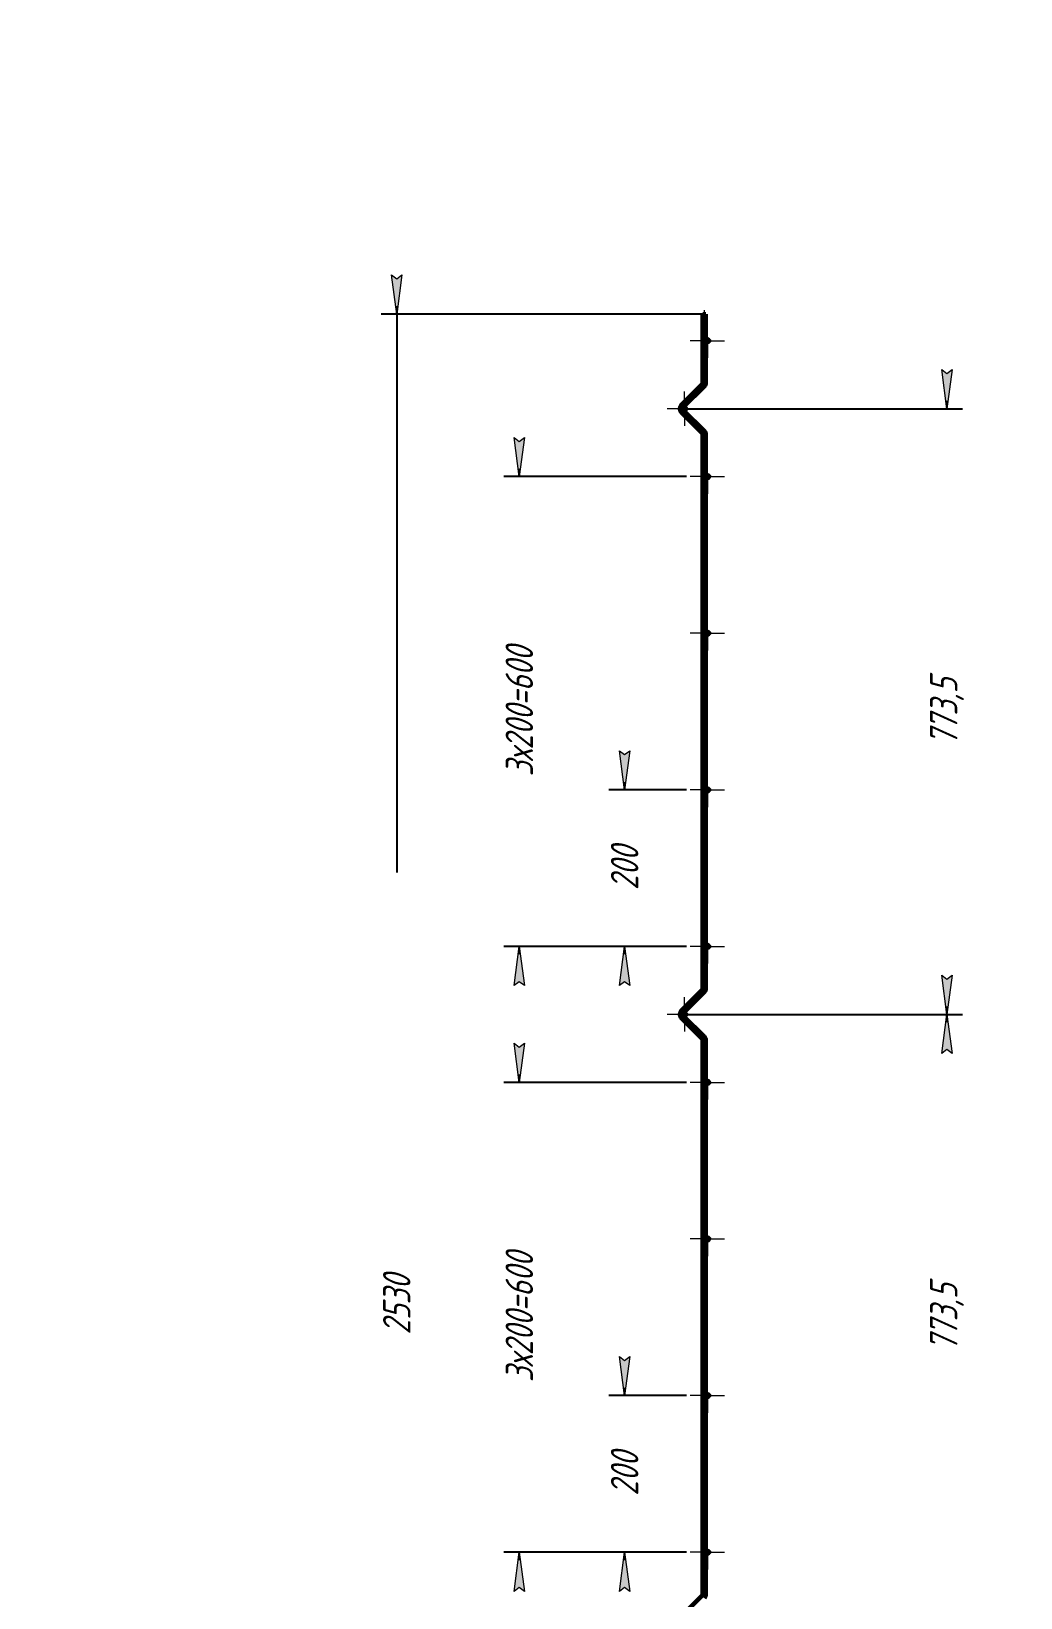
# Model space of a CAD drawing. Header units: millimetres. Extents: x 0 to 594, y 0 to 420.
# Drawn here: x 195.3 to 321.6, y 220 to 420 of the extents above; entities that cross this region are included whole.
import ezdxf

# ---------------------------------------------------------------- set-up
doc = ezdxf.new("R2010")
doc.units = ezdxf.units.MM
for name, pattern in [('K5LT_AXLED', [16.26710414886475, 11.76710414886475, -1.5, 1.5, -1.5]), ('K5LT_BASIC', [0]), ('K5LT_THIN', [0])]:
    doc.linetypes.add(name, pattern=pattern)
for name, color, linetype, true_color in [('DIM', 6, 'Continuous', 0xff00ff), ('FOR', 7, 'Continuous', 0xffffff), ('G', 3, 'Continuous', 0x00ff00), ('OSI', 2, 'Continuous', 0xffff00), ('R', 1, 'Continuous', 0xff0000)]:
    doc.layers.add(name, color=color, linetype=linetype, true_color=true_color)
doc.styles.add('KDIMTEXTSTYLE', font='GOST_AU.SHX', dxfattribs={"width": 0.96, "oblique": 15, "height": 5})
doc.dimstyles.new('KDIMSTYLE (0.10)', dxfattribs={"dimtxt": 5, "dimasz": 1, "dimexe": 2, "dimexo": 0, "dimgap": 1, "dimtad": 1, "dimlfac": 10, "dimtxsty": 'KDIMTEXTSTYLE', "dimsah": 1, "dimcen": 0, "dimdle": 1, "dimadec": 0, "dimazin": 0, "dimtfac": 0.667, "dimtmove": 0, "dimatfit": 3, "dimfxl": 1, "dimtvp": 1, "dimtolj": 1, "dimtzin": 0, "dimarcsym": 0})

# ---------------------------------------------------------------- blocks, each defined once
blk = doc.blocks.new('U58')
at = {"layer": 'OSI', "color": 30, "linetype": 'K5LT_AXLED', "lineweight": 18, "true_color": 0xff8000}
for q in [(281.6364477170976, 227.9726292992916), (279.4464477170976, 225.7826292992916), (283.8264477170976, 225.7826292992916), (281.6364477170976, 223.5926292992916)]:
    blk.add_line((281.6364477170976, 225.7826292992916), q, dxfattribs=at)
blk = doc.blocks.new('U59')
at = {"layer": 'OSI', "color": 30, "linetype": 'K5LT_AXLED', "lineweight": 18, "true_color": 0xff8000}
for q in [(278.6964477170975, 296.6476292992913), (276.5064477170975, 294.4576292992913), (280.8864477170975, 294.4576292992913), (278.6964477170975, 292.2676292992913)]:
    blk.add_line((278.6964477170975, 294.4576292992913), q, dxfattribs=at)
blk = doc.blocks.new('U60')
at = {"layer": 'OSI', "color": 30, "linetype": 'K5LT_AXLED', "lineweight": 18, "true_color": 0xff8000}
for q in [(281.6364477170976, 287.9726292992916), (279.4464477170976, 285.7826292992916), (283.8264477170976, 285.7826292992916), (281.6364477170976, 283.5926292992916)]:
    blk.add_line((281.6364477170976, 285.7826292992916), q, dxfattribs=at)
blk = doc.blocks.new('U61')
at = {"layer": 'OSI', "color": 30, "linetype": 'K5LT_AXLED', "lineweight": 18, "true_color": 0xff8000}
for q in [(281.6364477170976, 305.3226292992915), (279.4464477170976, 303.1326292992915), (283.8264477170976, 303.1326292992915), (281.6364477170976, 300.9426292992915)]:
    blk.add_line((281.6364477170976, 303.1326292992915), q, dxfattribs=at)
blk = doc.blocks.new('U62')
at = {"layer": 'OSI', "color": 30, "linetype": 'K5LT_AXLED', "lineweight": 18, "true_color": 0xff8000}
for q in [(278.6964477170975, 373.9976292992912), (276.5064477170975, 371.8076292992912), (280.8864477170975, 371.8076292992912), (278.6964477170975, 369.6176292992913)]:
    blk.add_line((278.6964477170975, 371.8076292992912), q, dxfattribs=at)
blk = doc.blocks.new('U63')
at = {"layer": 'OSI', "color": 30, "linetype": 'K5LT_AXLED', "lineweight": 18, "true_color": 0xff8000}
for q in [(281.6364477170976, 365.3226292992915), (279.4464477170976, 363.1326292992915), (283.8264477170976, 363.1326292992915), (281.6364477170976, 360.9426292992915)]:
    blk.add_line((281.6364477170976, 363.1326292992915), q, dxfattribs=at)
blk = doc.blocks.new('U64')
at = {"layer": 'OSI', "color": 30, "linetype": 'K5LT_AXLED', "lineweight": 18, "true_color": 0xff8000}
for q in [(281.6364477170976, 382.6726292992914), (279.4464477170976, 380.4826292992914), (283.8264477170976, 380.4826292992914), (281.6364477170976, 378.2926292992914)]:
    blk.add_line((281.6364477170976, 380.4826292992914), q, dxfattribs=at)
blk = doc.blocks.new('U67')
at = {"layer": 'OSI', "color": 30, "linetype": 'K5LT_AXLED', "lineweight": 18, "true_color": 0xff8000}
for q in [(281.6364477170977, 247.9726292992916), (279.4464477170977, 245.7826292992916), (283.8264477170977, 245.7826292992916), (281.6364477170977, 243.5926292992916)]:
    blk.add_line((281.6364477170977, 245.7826292992916), q, dxfattribs=at)
blk = doc.blocks.new('U68')
at = {"layer": 'OSI', "color": 30, "linetype": 'K5LT_AXLED', "lineweight": 18, "true_color": 0xff8000}
for q in [(281.6364477170977, 267.9726292992916), (279.4464477170977, 265.7826292992916), (283.8264477170977, 265.7826292992916), (281.6364477170977, 263.5926292992916)]:
    blk.add_line((281.6364477170977, 265.7826292992916), q, dxfattribs=at)
blk = doc.blocks.new('U69')
at = {"layer": 'OSI', "color": 30, "linetype": 'K5LT_AXLED', "lineweight": 18, "true_color": 0xff8000}
for q in [(281.6364477170977, 325.3226292992915), (279.4464477170977, 323.1326292992915), (283.8264477170977, 323.1326292992915), (281.6364477170977, 320.9426292992915)]:
    blk.add_line((281.6364477170977, 323.1326292992915), q, dxfattribs=at)
blk = doc.blocks.new('U70')
at = {"layer": 'OSI', "color": 30, "linetype": 'K5LT_AXLED', "lineweight": 18, "true_color": 0xff8000}
for q in [(281.6364477170977, 345.3226292992915), (279.4464477170977, 343.1326292992915), (283.8264477170977, 343.1326292992915), (281.6364477170977, 340.9426292992915)]:
    blk.add_line((281.6364477170977, 343.1326292992915), q, dxfattribs=at)
blk = doc.blocks.new('KDIMARROW_01')
at = {"layer": 'FOR'}
blk.add_hatch(color=0, dxfattribs=at).paths.add_polyline_path([(0, 0), (-5, 0.658262491226197), (-4.5, 5.51091059616309e-16), (-5, -0.6582624912261956)])
at = {"layer": 'R', "color": 0, "linetype": 'K5LT_THIN', "lineweight": 18}
for p, q in [((-4.5, 5.51091059616309e-16), (-5, 0.658262491226197)), ((-5, 0.658262491226197), (0, 0)), ((0, 0), (-5, -0.6582624912261956)), ((-5, -0.6582624912261956), (-4.5, 5.51091059616309e-16)), ((0, 0), (-1, 0))]:
    blk.add_line(p, q, dxfattribs=at)

msp = doc.modelspace()

# ---------------------------------------------------------------- linework, layer by layer
at = {"layer": 'G', "color": 5, "linetype": 'K5LT_BASIC', "lineweight": 60, "true_color": 0x0000ff}
for p, q in [((281.0664477170977, 375.1618428616646), (281.0664477170977, 383.8926292992913)), ((281.0664477170977, 383.8926292992913), (281.4464477170976, 383.8926292992913)), ((281.4464477170976, 375.1618428616646), (281.4464477170976, 383.8926292992913)), ((278.3285440380788, 372.29553297831), (280.9756508192654, 374.9426397594968)), ((278.5972446149298, 372.0268324014592), (281.2443513961163, 374.6739391826457)), ((280.9756508192654, 368.6726188390861), (278.3285440380789, 371.3197256202725)), ((281.2443513961163, 368.9413194159369), (278.5972446149298, 371.5884261971233)), ((281.0664477170977, 297.8118428616646), (281.0664477170977, 368.4534157369183)), ((281.4464477170976, 297.8118428616646), (281.4464477170976, 368.4534157369183)), ((278.3285440380788, 294.9455329783104), (280.9756508192654, 297.5926397594968)), ((278.5972446149298, 294.6768324014592), (281.2443513961163, 297.3239391826456)), ((281.2443513961163, 291.5913194159369), (278.5972446149298, 294.2384261971237)), ((280.9756508192654, 291.322618839086), (278.3285440380789, 293.9697256202725)), ((281.0664477170977, 220.4618428616645), (281.0664477170977, 291.1034157369183)), ((281.4464477170976, 220.4618428616645), (281.4464477170976, 291.1034157369183)), ((278.3285440380788, 217.5955329783104), (280.9756508192654, 220.2426397594968))]:
    msp.add_line(p, q, dxfattribs=at)
for centre in [(281.6364477170974, 380.4826292992914), (278.6964477170975, 371.8076292992914), (281.6364477170974, 363.1326292992915), (281.6364477170976, 343.1326292992915), (281.6364477170976, 323.1326292992915), (281.6364477170974, 303.1326292992915), (278.6964477170975, 294.4576292992915), (281.6364477170974, 285.7826292992914), (281.6364477170976, 265.7826292992914), (281.6364477170976, 245.7826292992914), (281.6364477170974, 225.7826292992914)]:
    msp.add_circle(centre, 0.19, dxfattribs=at)
for centre, radius, start, end in [((280.7564477170976, 375.1618428616646), 0.3100000000000102, 315, 0), ((280.7564477170976, 375.1618428616646), 0.6900000000000102, 315.000000000002, 0), ((278.8164477170976, 371.8076292992914), 0.6900000000000209, 134.9999999999975, 224.9999999999988), ((278.8164477170976, 371.8076292992914), 0.3100000000000208, 134.9999999999976, 225.0000000000014), ((280.7564477170976, 368.4534157369183), 0.3100000000000112, 0, 45.00000000000131), ((280.7564477170976, 368.4534157369183), 0.690000000000011, 0, 44.99999999999921), ((280.7564477170976, 297.8118428616646), 0.3100000000000102, 315, 0), ((280.7564477170976, 297.8118428616646), 0.6900000000000102, 315.000000000002, 0), ((278.8164477170976, 294.4576292992915), 0.6900000000000209, 134.9999999999975, 224.9999999999988), ((278.8164477170976, 294.4576292992915), 0.3100000000000208, 134.9999999999976, 225.0000000000014), ((280.7564477170976, 291.1034157369183), 0.3100000000000112, 0, 45.00000000000131), ((280.7564477170976, 291.1034157369183), 0.690000000000011, 0, 44.99999999999921), ((280.7564477170976, 220.4618428616645), 0.3100000000000102, 315, 0), ((280.7564477170976, 220.4618428616645), 0.6900000000000102, 315.000000000002, 0)]:
    msp.add_arc(centre, radius, start, end, dxfattribs=at)
at = {"layer": 'OSI', "color": 30, "linetype": 'K5LT_AXLED', "lineweight": 18, "true_color": 0xff8000}
for p, q in [((281.2564477194818, 375.1618428616646), (281.2564477194818, 384.4075553747927)), ((278.4628943281901, 372.1611826881988), (281.1100011093767, 374.8082894693852)), ((281.1100011093767, 368.8069691291973), (278.4628943281901, 371.4540759103841)), ((281.2564477194818, 297.8118428616646), (281.2564477194818, 368.4534157369183)), ((278.4628943281901, 294.8111826881988), (281.1100011093767, 297.4582894693852)), ((281.1100011093767, 291.4569691291977), (278.4628943281901, 294.1040759103842)), ((281.2564477194818, 220.4618428616645), (281.2564477194818, 291.1034157369183)), ((278.4628943281901, 217.4611826881987), (281.1100011093767, 220.1082894693852))]:
    msp.add_line(p, q, dxfattribs=at)
for centre, radius, start, end in [((280.7564477170976, 375.1618428616646), 0.5000000023841958, 315.000000000002, 0), ((278.8164477170976, 371.8076292992914), 0.499999997615835, 134.9999999999976, 225.0000000000014), ((280.7564477170976, 368.4534157369183), 0.5000000023841968, 0, 44.99999999999921), ((280.7564477170976, 297.8118428616646), 0.5000000023841958, 315.000000000002, 0), ((278.8164477170976, 294.4576292992915), 0.499999997615835, 134.9999999999976, 225.0000000000014), ((280.7564477170976, 291.1034157369183), 0.5000000023841968, 0, 44.99999999999921), ((280.7564477170976, 220.4618428616645), 0.5000000023841958, 315.000000000002, 0)]:
    msp.add_arc(centre, radius, start, end, dxfattribs=at)

# ---------------------------------------------------------------- block references
at = {"layer": 'OSI'}
for name in ['U64', 'U62', 'U63', 'U70', 'U69', 'U61', 'U59', 'U60', 'U68', 'U67', 'U58']:
    msp.add_blockref(name, (0, 0), dxfattribs=at)

# ---------------------------------------------------------------- dimensions: what is measured, and where the dimension line sits
at = {"layer": 'DIM', "color": 7}
for base, p1, p2, location, override in [((241.9581564506097, 130.8926292992911), (281.2564477170976, 383.8926292992911), (278.9464477170975, 130.8926292992911), (241.9581564506097, 257.3926292992911), {"dimexo": 0, "dimpost": '\\H3.5;\\W0.965;\\Q15;<>', "dimblk1": 'KDIMARROW_01', "dimblk2": 'KDIMARROW_01', "dimse1": 0, "dimse2": 0, "dimclrt": 7, "dimtolj": 1}), ((312.2165357307915, 294.4576292992913), (278.6964477170975, 371.8076292992914), (278.6964477170976, 294.4576292992913), (312.2165357307915, 333.1326292992914), {"dimexo": 0, "dimpost": '\\H3.5;\\W0.965;\\Q15;<>', "dimblk1": 'KDIMARROW_01', "dimblk2": 'KDIMARROW_01', "dimse1": 0, "dimse2": 0, "dimclrt": 7, "dimtolj": 1}), ((257.6113658861929, 303.1326292992912), (278.9464477170975, 363.1326292992912), (278.9464477170975, 303.1326292992912), (257.6113658861929, 333.1326292992912), {"dimexo": 0, "dimpost": '\\H3.5;\\W0.965;\\Q15;\\Q15;3х200=\\H3.5;\\W0.965;\\Q15;<>', "dimblk1": 'KDIMARROW_01', "dimblk2": 'KDIMARROW_01', "dimse1": 0, "dimse2": 0, "dimclrt": 7, "dimtolj": 1}), ((271.0559103644832, 303.1326292992912), (278.9464477170975, 323.1326292992912), (278.9464477170975, 303.1326292992912), (271.0559103644832, 313.1326292992912), {"dimexo": 0, "dimpost": '\\H3.5;\\W0.965;\\Q15;<>', "dimblk1": 'KDIMARROW_01', "dimblk2": 'KDIMARROW_01', "dimse1": 0, "dimse2": 0, "dimclrt": 7, "dimtolj": 1}), ((312.2165357307915, 217.1076292992914), (278.6964477170975, 294.4576292992915), (278.6964477170976, 217.1076292992914), (312.2165357307915, 255.7826292992914), {"dimexo": 0, "dimpost": '\\H3.5;\\W0.965;\\Q15;<>', "dimblk1": 'KDIMARROW_01', "dimblk2": 'KDIMARROW_01', "dimse1": 0, "dimse2": 0, "dimclrt": 7, "dimtolj": 1}), ((257.6113658861929, 225.7826292992911), (278.9464477170975, 285.7826292992913), (278.9464477170975, 225.7826292992911), (257.6113658861929, 255.7826292992912), {"dimexo": 0, "dimpost": '\\H3.5;\\W0.965;\\Q15;\\Q15;3х200=\\H3.5;\\W0.965;\\Q15;<>', "dimblk1": 'KDIMARROW_01', "dimblk2": 'KDIMARROW_01', "dimse1": 0, "dimse2": 0, "dimclrt": 7, "dimtolj": 1}), ((271.0559103644832, 225.7826292992911), (278.9464477170975, 245.7826292992912), (278.9464477170975, 225.7826292992911), (271.0559103644832, 235.7826292992912), {"dimexo": 0, "dimpost": '\\H3.5;\\W0.965;\\Q15;<>', "dimblk1": 'KDIMARROW_01', "dimblk2": 'KDIMARROW_01', "dimse1": 0, "dimse2": 0, "dimclrt": 7, "dimtolj": 1})]:
    msp.add_linear_dim(base=base, p1=p1, p2=p2, angle=90, location=location, dimstyle='KDIMSTYLE (0.10)', override=override, dxfattribs=at).render()

doc.saveas('drawing.dxf')
